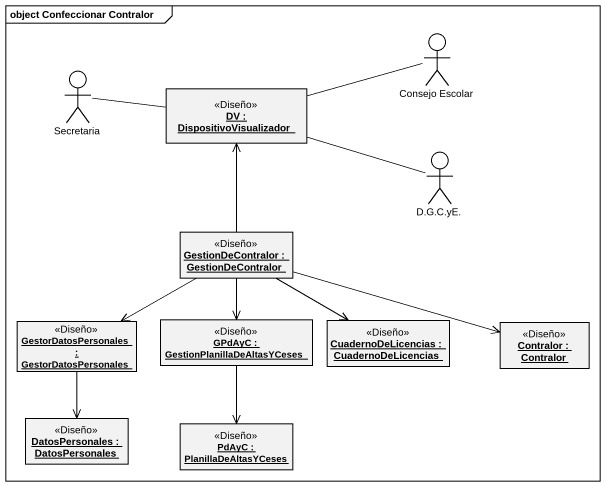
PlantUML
@startuml
mainframe object Confeccionar Contralor
allowmixing
hide circle
hide empty members
actor "Consejo Escolar" as Consejo_Escolar
actor Secretaria
object "DV : DispositivoVisualizador" as DV <<Diseño>>
actor "D.G.C.yE." as D_G_C_yE
object "GestionDeContralor : GestionDeContralor" as GestionDeContralor <<Diseño>>
object "GestorDatosPersonales : GestorDatosPersonales" as GestorDatosPersonales <<Diseño>>
object "GPdAyC : GestionPlanillaDeAltasYCeses" as GPdAyC <<Diseño>>
object "CuadernoDeLicencias : CuadernoDeLicencias" as CuadernoDeLicencias <<Diseño>>
object "Contralor : Contralor" as Contralor <<Diseño>>
object "DatosPersonales : DatosPersonales" as DatosPersonales <<Diseño>>
object "PdAyC : PlanillaDeAltasYCeses" as PdAyC <<Diseño>>
Secretaria -right- DV
DV -right- Consejo_Escolar
DV -right- D_G_C_yE
GestionDeContralor -up-> DV
GestionDeContralor -left-> GestorDatosPersonales
GestionDeContralor --> GPdAyC
GestionDeContralor -right-> CuadernoDeLicencias
GestionDeContralor -right-> Contralor
GestorDatosPersonales --> DatosPersonales
PdAyC <-up- GPdAyC
@enduml
